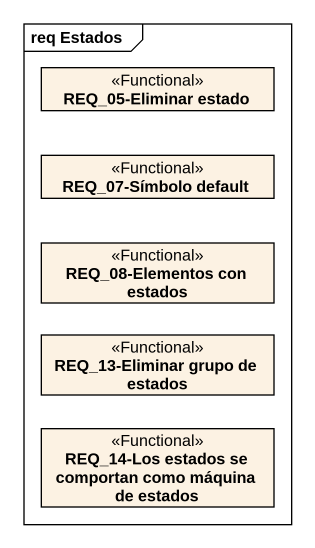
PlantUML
@startuml
mainframe req Estados
hide circle
hide empty members
class "REQ_05-Eliminar estado" as REQ_05_Eliminar_estado <<Functional>>
class "REQ_07-Símbolo default" as REQ_07_Símbolo_default <<Functional>>
class "REQ_08-Elementos con estados" as REQ_08_Elementos_con_estados <<Functional>>
class "REQ_13-Eliminar grupo de estados" as REQ_13_Eliminar_grupo_de <<Functional>>
class "REQ_14-Los estados se comportan como máquina de estados" as REQ_14_Los_estados_se <<Functional>>
@enduml
